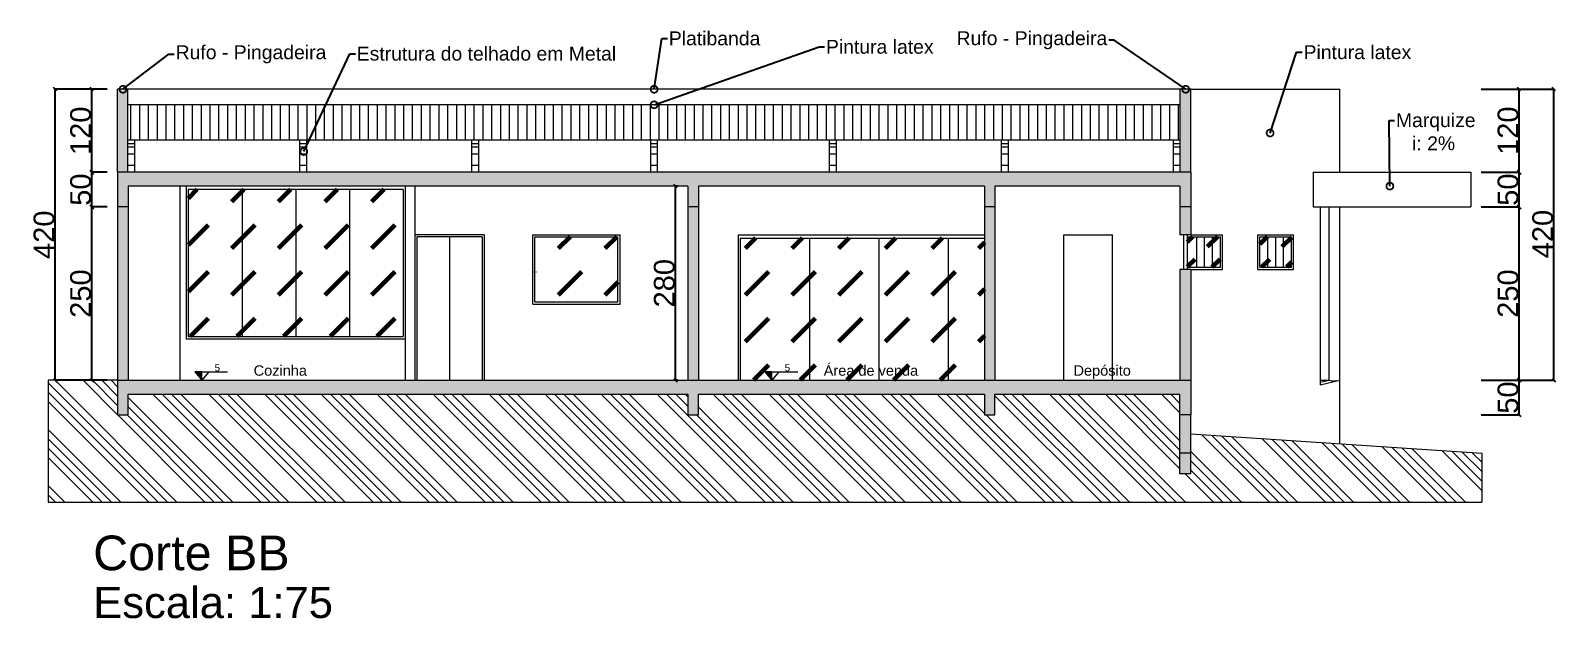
# Model space of a CAD drawing. Header units: millimetres. Extents: x -9997 to 44619, y -1295 to 91103.
# Drawn here: x -2853 to -651, y 54 to 902 of the extents above; entities that cross this region are included whole.
import ezdxf
from ezdxf import colors
from ezdxf.entities.mleader import LeaderData, LeaderLine
from ezdxf.math import Vec2, Vec3

# ---------------------------------------------------------------- set-up
doc = ezdxf.new("R2010")
doc.units = ezdxf.units.MM
doc.header["$LTSCALE"] = 0.1
doc.layers.get('0').update_dxf_attribs({"lineweight": 5})
for name, color, linetype, lineweight in [('aberturas', 6, 'Continuous', 0), ('alvenaria', 5, 'Continuous', 9), ('alvenaria longe', 253, 'Continuous', 0), ('Calha', 7, 'Continuous', 60), ('cota de nivel', 1, 'Continuous', 5), ('Cotas', 250, 'Continuous', 30), ('Hachuras', 250, 'Continuous', 0), ('Telha Fibrocimento', 252, 'Continuous', 0), ('telhado', 40, 'Continuous', 5)]:
    doc.layers.add(name, color=color, linetype=linetype, lineweight=lineweight)
doc.layers.add('ARQ-NOME-AMBIENTE', color=7, linetype='Continuous')
doc.layers.add('nome de ambiente', color=3, linetype='Continuous')
doc.layers.add('corte terreno', color=7, linetype='Continuous', lineweight=5, true_color=0x4f342a)
doc.styles.get("Standard").update_dxf_attribs({"font": 'arial.ttf'})
doc.styles.add('TITULO-NBC', font='arial.ttf')
doc.linetypes.add('ZIGZAG', pattern='A,0.00254,-5.08,[131,ltypeshp.shx,S=5.08,R=0,X=-5.08,Y=0],-10.16,[131,ltypeshp.shx,S=5.08,R=180,X=5.08,Y=0],-5.08', length=20.32254)
doc.dimstyles.new('ISO-25', dxfattribs={"dimtxt": 30, "dimasz": 5, "dimexe": 0, "dimexo": 15, "dimtad": 1, "dimtxsty": 'Standard', "dimblk": 'OBLIQUE', "dimcen": 0, "dimclrd": 7, "dimclre": 7, "dimclrt": 7, "dimadec": 8, "dimazin": 0, "dimtfac": 1, "dimtmove": 0, "dimatfit": 3, "dimldrblk": 'OBLIQUE', "dimfxl": 5, "dimtfillclr": 250, "dimarcsym": 0})

# ---------------------------------------------------------------- blocks, each defined once
blk = doc.blocks.new('_DotSmall')
at = {"color": 0, "linetype": 'ByBlock', "const_width": 0.5}
blk.add_lwpolyline([(-0.0625, 0, 1), (0.0625, 0, 1)], format="xyb", close=True, dxfattribs=at)
blk = doc.blocks.new('_Oblique')
at = {"color": 0, "linetype": 'ByBlock', "lineweight": -2}
blk.add_line((-0.5, -0.5), (0.5, 0.5), dxfattribs=at)
blk = doc.blocks.new('*D163')
at = {"layer": 'alvenaria', "color": 7, "linetype": 'ByBlock', "lineweight": -2, "transparency": 16777216}
for p, q in [((-2742.3, 647.2), (-2764.5, 647.2)), ((-2742.3, 397.2), (-2764.5, 397.2))]:
    blk.add_line(p, q, dxfattribs=at)
at = {"layer": 'alvenaria', "color": 7, "lineweight": -2, "transparency": 16777216}
blk.add_line((-2764.5, 397.2), (-2764.5, 647.2), dxfattribs=at)
at = {"layer": 'Defpoints', "color": 0, "linetype": 'ByBlock', "transparency": 16777216}
for p in [(-2764.5, 647.2), (-2727.3, 647.2), (-2727.3, 397.2)]:
    blk.add_point(p, dxfattribs=at)
at = {"layer": 'alvenaria', "color": 7, "linetype": 'ByBlock', "lineweight": -2, "transparency": 16777216, "xscale": 5, "yscale": 5, "zscale": 5}
for p, rotation in [((-2764.5, 647.2), 90), ((-2764.5, 397.2), 270)]:
    blk.add_blockref('_Oblique', p, dxfattribs=dict(at, rotation=rotation))
at = {"layer": 'alvenaria', "color": 7, "linetype": 'ByBlock', "transparency": 16777216, "insert": (-2780.4, 522.2), "char_height": 30, "attachment_point": 5, "rotation": 90}
blk.add_mtext('250', dxfattribs=at)
blk = doc.blocks.new('*D164')
at = {"layer": 'alvenaria', "color": 7, "linetype": 'ByBlock', "lineweight": -2, "transparency": 16777216}
for p, q in [((-2742.3, 697.2), (-2764.5, 697.2)), ((-2742.3, 647.2), (-2764.5, 647.2))]:
    blk.add_line(p, q, dxfattribs=at)
at = {"layer": 'alvenaria', "color": 7, "lineweight": -2, "transparency": 16777216}
blk.add_line((-2764.5, 647.2), (-2764.5, 697.2), dxfattribs=at)
at = {"layer": 'Defpoints', "color": 0, "linetype": 'ByBlock', "transparency": 16777216}
for p in [(-2764.5, 697.2), (-2727.3, 697.2), (-2727.3, 647.2)]:
    blk.add_point(p, dxfattribs=at)
at = {"layer": 'alvenaria', "color": 7, "linetype": 'ByBlock', "lineweight": -2, "transparency": 16777216, "xscale": 5, "yscale": 5, "zscale": 5}
for p, rotation in [((-2764.5, 697.2), 90), ((-2764.5, 647.2), 270)]:
    blk.add_blockref('_Oblique', p, dxfattribs=dict(at, rotation=rotation))
at = {"layer": 'alvenaria', "color": 7, "linetype": 'ByBlock', "transparency": 16777216, "insert": (-2780.4, 672.2), "char_height": 30, "attachment_point": 5, "rotation": 90}
blk.add_mtext('50', dxfattribs=at)
blk = doc.blocks.new('*D165')
at = {"layer": 'alvenaria', "color": 7, "linetype": 'ByBlock', "lineweight": -2, "transparency": 16777216}
for p, q in [((-2742.3, 817), (-2764.5, 817)), ((-2742.3, 697.2), (-2764.5, 697.2))]:
    blk.add_line(p, q, dxfattribs=at)
at = {"layer": 'alvenaria', "color": 7, "lineweight": -2, "transparency": 16777216}
blk.add_line((-2764.5, 697.2), (-2764.5, 817), dxfattribs=at)
at = {"layer": 'Defpoints', "color": 0, "linetype": 'ByBlock', "transparency": 16777216}
for p in [(-2764.5, 817), (-2727.3, 817), (-2727.3, 697.2)]:
    blk.add_point(p, dxfattribs=at)
at = {"layer": 'alvenaria', "color": 7, "linetype": 'ByBlock', "lineweight": -2, "transparency": 16777216, "xscale": 5, "yscale": 5, "zscale": 5}
for p, rotation in [((-2764.5, 817), 90), ((-2764.5, 697.2), 270)]:
    blk.add_blockref('_Oblique', p, dxfattribs=dict(at, rotation=rotation))
at = {"layer": 'alvenaria', "color": 7, "linetype": 'ByBlock', "transparency": 16777216, "insert": (-2780.4, 757.1), "char_height": 30, "attachment_point": 5, "rotation": 90}
blk.add_mtext('120', dxfattribs=at)
blk = doc.blocks.new('*D166')
at = {"layer": 'alvenaria', "color": 7, "linetype": 'ByBlock', "lineweight": -2, "transparency": 16777216}
for p, q in [((-2742.3, 817), (-2817.2, 817)), ((-2742.3, 397.2), (-2817.2, 397.2))]:
    blk.add_line(p, q, dxfattribs=at)
at = {"layer": 'alvenaria', "color": 7, "lineweight": -2, "transparency": 16777216}
blk.add_line((-2817.2, 397.2), (-2817.2, 817), dxfattribs=at)
at = {"layer": 'Defpoints', "color": 0, "linetype": 'ByBlock', "transparency": 16777216}
for p in [(-2817.2, 817), (-2727.3, 817), (-2727.3, 397.2)]:
    blk.add_point(p, dxfattribs=at)
at = {"layer": 'alvenaria', "color": 7, "linetype": 'ByBlock', "lineweight": -2, "transparency": 16777216, "xscale": 5, "yscale": 5, "zscale": 5}
for p, rotation in [((-2817.2, 817), 90), ((-2817.2, 397.2), 270)]:
    blk.add_blockref('_Oblique', p, dxfattribs=dict(at, rotation=rotation))
at = {"layer": 'alvenaria', "color": 7, "linetype": 'ByBlock', "transparency": 16777216, "insert": (-2833.2, 607.1), "char_height": 30, "attachment_point": 5, "rotation": 90}
blk.add_mtext('420', dxfattribs=at)
blk = doc.blocks.new('*D167')
at = {"layer": 'alvenaria', "color": 7, "linetype": 'ByBlock', "lineweight": -2, "transparency": 16777216}
for p, q in [((-1919.4, 677.2), (-1922.5, 677.2)), ((-1919.4, 397.2), (-1922.5, 397.2))]:
    blk.add_line(p, q, dxfattribs=at)
at = {"layer": 'alvenaria', "color": 7, "lineweight": -2, "transparency": 16777216}
blk.add_line((-1922.5, 397.2), (-1922.5, 677.2), dxfattribs=at)
at = {"layer": 'Defpoints', "color": 0, "linetype": 'ByBlock', "transparency": 16777216}
for p in [(-1922.5, 677.2), (-1904.4, 677.2), (-1904.4, 397.2)]:
    blk.add_point(p, dxfattribs=at)
at = {"layer": 'alvenaria', "color": 7, "linetype": 'ByBlock', "lineweight": -2, "transparency": 16777216, "xscale": 5, "yscale": 5, "zscale": 5}
for p, rotation in [((-1922.5, 677.2), 90), ((-1922.5, 397.2), 270)]:
    blk.add_blockref('_Oblique', p, dxfattribs=dict(at, rotation=rotation))
at = {"layer": 'alvenaria', "color": 7, "linetype": 'ByBlock', "transparency": 16777216, "insert": (-1938.4, 537.2), "char_height": 30, "attachment_point": 5, "rotation": 90}
blk.add_mtext('280', dxfattribs=at)
blk = doc.blocks.new('*D157')
at = {"layer": 'alvenaria', "color": 7, "linetype": 'ByBlock', "lineweight": -2, "transparency": 16777216}
for p, q in [((-760.1, 647.2), (-705.3, 647.2)), ((-760.1, 397.2), (-705.3, 397.2))]:
    blk.add_line(p, q, dxfattribs=at)
at = {"layer": 'alvenaria', "color": 7, "lineweight": -2, "transparency": 16777216}
blk.add_line((-705.3, 397.2), (-705.3, 647.2), dxfattribs=at)
at = {"layer": 'Defpoints', "color": 0, "linetype": 'ByBlock', "transparency": 16777216}
for p in [(-775.1, 647.2), (-705.3, 647.2), (-775.1, 397.2)]:
    blk.add_point(p, dxfattribs=at)
at = {"layer": 'alvenaria', "color": 7, "linetype": 'ByBlock', "lineweight": -2, "transparency": 16777216, "xscale": 5, "yscale": 5, "zscale": 5}
for p, rotation in [((-705.3, 647.2), 90), ((-705.3, 397.2), 270)]:
    blk.add_blockref('_Oblique', p, dxfattribs=dict(at, rotation=rotation))
at = {"layer": 'alvenaria', "color": 7, "linetype": 'ByBlock', "transparency": 16777216, "insert": (-721.2, 522.2), "char_height": 30, "attachment_point": 5, "rotation": 90}
blk.add_mtext('250', dxfattribs=at)
blk = doc.blocks.new('*D168')
at = {"layer": 'alvenaria', "color": 7, "linetype": 'ByBlock', "lineweight": -2, "transparency": 16777216}
for p, q in [((-760.1, 697.2), (-705.3, 697.2)), ((-760.1, 647.2), (-705.3, 647.2))]:
    blk.add_line(p, q, dxfattribs=at)
at = {"layer": 'alvenaria', "color": 7, "lineweight": -2, "transparency": 16777216}
blk.add_line((-705.3, 647.2), (-705.3, 697.2), dxfattribs=at)
at = {"layer": 'Defpoints', "color": 0, "linetype": 'ByBlock', "transparency": 16777216}
for p in [(-775.1, 697.2), (-705.3, 697.2), (-775.1, 647.2)]:
    blk.add_point(p, dxfattribs=at)
at = {"layer": 'alvenaria', "color": 7, "linetype": 'ByBlock', "lineweight": -2, "transparency": 16777216, "xscale": 5, "yscale": 5, "zscale": 5}
for p, rotation in [((-705.3, 697.2), 90), ((-705.3, 647.2), 270)]:
    blk.add_blockref('_Oblique', p, dxfattribs=dict(at, rotation=rotation))
at = {"layer": 'alvenaria', "color": 7, "linetype": 'ByBlock', "transparency": 16777216, "insert": (-721.2, 672.2), "char_height": 30, "attachment_point": 5, "rotation": 90}
blk.add_mtext('50', dxfattribs=at)
blk = doc.blocks.new('*D169')
at = {"layer": 'alvenaria', "color": 7, "linetype": 'ByBlock', "lineweight": -2, "transparency": 16777216}
for p, q in [((-760.1, 817.2), (-705.3, 817.2)), ((-760.1, 697.2), (-705.3, 697.2))]:
    blk.add_line(p, q, dxfattribs=at)
at = {"layer": 'alvenaria', "color": 7, "lineweight": -2, "transparency": 16777216}
blk.add_line((-705.3, 697.2), (-705.3, 817.2), dxfattribs=at)
at = {"layer": 'Defpoints', "color": 0, "linetype": 'ByBlock', "transparency": 16777216}
for p in [(-775.1, 817.2), (-705.3, 817.2), (-775.1, 697.2)]:
    blk.add_point(p, dxfattribs=at)
at = {"layer": 'alvenaria', "color": 7, "linetype": 'ByBlock', "lineweight": -2, "transparency": 16777216, "xscale": 5, "yscale": 5, "zscale": 5}
for p, rotation in [((-705.3, 817.2), 90), ((-705.3, 697.2), 270)]:
    blk.add_blockref('_Oblique', p, dxfattribs=dict(at, rotation=rotation))
at = {"layer": 'alvenaria', "color": 7, "linetype": 'ByBlock', "transparency": 16777216, "insert": (-721.2, 757.2), "char_height": 30, "attachment_point": 5, "rotation": 90}
blk.add_mtext('120', dxfattribs=at)
blk = doc.blocks.new('*D158')
at = {"layer": 'alvenaria', "color": 7, "linetype": 'ByBlock', "lineweight": -2, "transparency": 16777216}
for p, q in [((-760.1, 817.2), (-655.2, 817.2)), ((-760.1, 397.2), (-655.2, 397.2))]:
    blk.add_line(p, q, dxfattribs=at)
at = {"layer": 'alvenaria', "color": 7, "lineweight": -2, "transparency": 16777216}
blk.add_line((-655.2, 397.2), (-655.2, 817.2), dxfattribs=at)
at = {"layer": 'Defpoints', "color": 0, "linetype": 'ByBlock', "transparency": 16777216}
for p in [(-775.1, 817.2), (-655.2, 817.2), (-775.1, 397.2)]:
    blk.add_point(p, dxfattribs=at)
at = {"layer": 'alvenaria', "color": 7, "linetype": 'ByBlock', "lineweight": -2, "transparency": 16777216, "xscale": 5, "yscale": 5, "zscale": 5}
for p, rotation in [((-655.2, 817.2), 90), ((-655.2, 397.2), 270)]:
    blk.add_blockref('_Oblique', p, dxfattribs=dict(at, rotation=rotation))
at = {"layer": 'alvenaria', "color": 7, "linetype": 'ByBlock', "transparency": 16777216, "insert": (-671.2, 608.1), "char_height": 30, "attachment_point": 5, "rotation": 90}
blk.add_mtext('420', dxfattribs=at)
blk = doc.blocks.new('*D159')
at = {"layer": 'alvenaria', "color": 7, "linetype": 'ByBlock', "lineweight": -2, "transparency": 16777216}
for p, q in [((-760.1, 397.2), (-705.3, 397.2)), ((-760.1, 347.2), (-705.3, 347.2))]:
    blk.add_line(p, q, dxfattribs=at)
at = {"layer": 'alvenaria', "color": 7, "lineweight": -2, "transparency": 16777216}
blk.add_line((-705.3, 347.2), (-705.3, 397.2), dxfattribs=at)
at = {"layer": 'Defpoints', "color": 0, "linetype": 'ByBlock', "transparency": 16777216}
for p in [(-775.1, 397.2), (-705.3, 397.2), (-775.1, 347.2)]:
    blk.add_point(p, dxfattribs=at)
at = {"layer": 'alvenaria', "color": 7, "linetype": 'ByBlock', "lineweight": -2, "transparency": 16777216, "xscale": 5, "yscale": 5, "zscale": 5}
for p, rotation in [((-705.3, 397.2), 90), ((-705.3, 347.2), 270)]:
    blk.add_blockref('_Oblique', p, dxfattribs=dict(at, rotation=rotation))
at = {"layer": 'alvenaria', "color": 7, "linetype": 'ByBlock', "transparency": 16777216, "insert": (-721.2, 372.2), "char_height": 30, "attachment_point": 5, "rotation": 90}
blk.add_mtext('50', dxfattribs=at)

msp = doc.modelspace()

# ---------------------------------------------------------------- hatches: boundary and pattern name
at = {"layer": 'aberturas', "linetype": 'ByBlock', "true_color": 0x939598}
h = msp.add_hatch(color=252, dxfattribs=at)
h.dxf.hatch_style = 1
h.paths.add_polyline_path([(-2711.758, 647.196), (-2727.282, 647.196), (-2727.282, 397.196), (-2711.758, 397.196)])
h.paths.add_polyline_path([(-2712.282, 816.972), (-2727.282, 816.972), (-2727.282, 697.196), (-2712.282, 697.196)])
h.paths.add_polyline_path([(-1904.417, 397.196), (-1889.417, 397.196), (-1889.417, 647.196), (-1904.417, 647.196)])
h.paths.add_polyline_path([(-1476.617, 397.196), (-1461.617, 397.196), (-1461.617, 647.196), (-1476.617, 647.196)])
h.paths.add_polyline_path([(-1194.695, 292.196), (-1179.172, 292.196), (-1179.172, 347.196), (-1194.695, 347.196)])
h.paths.add_polyline_path([(-1194.695, 397.196), (-1179.172, 397.196), (-1179.172, 557.196), (-1194.695, 557.196)])
h.paths.add_polyline_path([(-1179.172, 647.196), (-1194.695, 647.196), (-1194.695, 607.196), (-1179.172, 607.196)])
h.paths.add_polyline_path([(-1194.172, 697.196), (-1179.172, 697.196), (-1179.172, 816.972), (-1194.172, 816.972)])
at = {"layer": 'Calha', "linetype": 'ByBlock'}
h = msp.add_hatch(dxfattribs=at)
h.set_pattern_fill('DASH', color=4, scale=15, angle=225)
h.set_pattern_definition([(225, (-12093.31, 822.91), (-2e-14, -67.35192), [47.625, -47.625])])
h.paths.add_polyline_path([(-2625.254, 460.196), (-2547.754, 460.196), (-2547.754, 672.196), (-2625.254, 672.196)])
h.paths.add_polyline_path([(-2547.754, 460.196), (-2470.254, 460.196), (-2470.254, 672.196), (-2547.754, 672.196)])
h.paths.add_polyline_path([(-2470.254, 460.196), (-2392.754, 460.196), (-2392.754, 672.196), (-2470.254, 672.196)])
h.paths.add_polyline_path([(-2392.754, 460.196), (-2315.254, 460.196), (-2315.254, 672.196), (-2392.754, 672.196)])
h.paths.add_polyline_path([(-2125.454, 510.196), (-2005.454, 510.196), (-2005.454, 604.196), (-2125.454, 604.196)])
h.paths.add_polyline_path([(-1829.017, 397.196), (-1476.617, 397.196), (-1476.617, 602.196), (-1829.017, 602.196)])
h = msp.add_hatch(dxfattribs=at)
h.set_pattern_fill('DASH', color=4, scale=8, angle=225)
h.set_pattern_definition([(225, (-12093.31, 822.912), (-8e-15, -35.921024), [25.4, -25.4])])
h.paths.add_polyline_path([(-1184.172, 560.196), (-1170.496, 560.196), (-1170.496, 604.196), (-1184.172, 604.196)])
h.paths.add_polyline_path([(-1170.496, 560.196), (-1159.123, 560.196), (-1159.123, 604.196), (-1170.496, 604.196)])
h.paths.add_polyline_path([(-1159.123, 560.196), (-1147.75, 560.196), (-1147.75, 604.196), (-1159.123, 604.196)])
h.paths.add_polyline_path([(-1147.75, 560.196), (-1136.377, 560.196), (-1136.377, 604.196), (-1147.75, 604.196)])
h.paths.add_polyline_path([(-1079.198, 560.196), (-1067.825, 560.196), (-1067.825, 604.196), (-1079.198, 604.196)])
h.paths.add_polyline_path([(-1067.825, 560.196), (-1056.451, 560.196), (-1056.451, 604.196), (-1067.825, 604.196)])
h.paths.add_polyline_path([(-1056.451, 560.196), (-1045.078, 560.196), (-1045.078, 604.196), (-1056.451, 604.196)])
h.paths.add_polyline_path([(-1045.078, 560.196), (-1033.705, 560.196), (-1033.705, 604.196), (-1045.078, 604.196)])
at = {"layer": 'corte terreno', "linetype": 'ByBlock', "lineweight": 0}
h = msp.add_hatch(dxfattribs=at)
h.set_pattern_fill('ANSI34', color=256, scale=3, angle=450)
h.set_pattern_definition([(135, (-12093.31, 822.91), (-40.41115, -40.41115), []), (135, (-12093.31, 836.38), (-40.41115, -40.41115), []), (135, (-12093.31, 849.853), (-40.41115, -40.41115), []), (135, (-12093.31, 863.323), (-40.41115, -40.41115), [])])
h.paths.add_polyline_path([(-759.364, 221.358), (-759.364, 292.196), (-1179.172, 319.696), (-1179.172, 262.196), (-1194.695, 262.196), (-1194.695, 292.196), (-1194.695, 347.196), (-1194.695, 377.196), (-1461.617, 377.196), (-1461.617, 347.196), (-1476.617, 347.196), (-1476.617, 377.196), (-1889.417, 377.196), (-1889.417, 347.196), (-1904.417, 347.196), (-1904.417, 377.196), (-2711.758, 377.196), (-2711.758, 347.196), (-2727.282, 347.196), (-2727.282, 377.196), (-2727.282, 397.196), (-2827.282, 397.196), (-2827.282, 221.358)])
at = {"layer": 'cota de nivel', "linetype": 'ByBlock'}
h = msp.add_hatch(color=256, dxfattribs=at)
h.dxf.hatch_style = 1
h.paths.add_polyline_path([(-2605.738, 409.22), (-2615.738, 409.22), (-2605.738, 397.196)])
h = msp.add_hatch(color=256, dxfattribs=at)
h.dxf.hatch_style = 1
h.paths.add_polyline_path([(-1783.397, 409.22), (-1793.397, 409.22), (-1783.397, 397.196)])
at = {"layer": 'Hachuras', "linetype": 'ByBlock', "lineweight": 0, "true_color": 0x000000}
h = msp.add_hatch(dxfattribs=at)
h.set_pattern_fill('AR-CONC', color=18, scale=0.1)
h.set_pattern_definition([(50, (741.687, 417.272), (18.21847, -1.59391), [1.905, -20.955]), (355, (741.687, 417.272), (-3.52434, 19.10568), [1.524, -16.76406]), (100.45144, (743.205, 417.14), (14.694125, 17.511775), [1.619, -17.80902]), (46.1842, (741.687, 422.352), (27.1079, -4.20423), [2.8575, -31.4325]), (96.6356, (743.946, 422.002), (23.74041, 24.74261), [2.4285, -26.71356]), (351.18415, (741.687, 422.352), (23.74041, 24.74261), [2.286, -25.14597]), (21, (744.227, 421.082), (15.16144, -10.22652), [1.905, -20.955]), (326, (744.227, 421.082), (6.1802, 18.4188), [1.524, -16.764]), (71.45144, (745.49, 420.23), (21.34164, 8.19228), [1.619, -17.80899]), (37.5, (741.687, 417.272), (0.30886, 8.455504), [0, -16.5608, 0, -17.018, 0, -16.8275]), (7.5, (741.687, 417.272), (6.681966, 10.018057), [0, -9.7028, 0, -16.1798, 0, -6.4135]), (327.5, (736.023, 417.272), (13.55906, -0.572874), [0, -6.35, 0, -19.812, 0, -26.289]), (317.5, (733.483, 417.272), (14.81292, 2.54265), [0, -8.255, 0, -13.1572, 0, -18.669])])
h.paths.add_polyline_path([(-2711.758, 377.196), (-1904.417, 377.196), (-1904.417, 347.196), (-1889.417, 347.196), (-1889.417, 377.196), (-1476.617, 377.196), (-1476.617, 347.196), (-1461.617, 347.196), (-1461.617, 377.196), (-1194.695, 377.196), (-1194.695, 347.196), (-1179.172, 347.196), (-1179.172, 397.196), (-2727.282, 397.196), (-2727.282, 377.196), (-2727.282, 347.196), (-2711.758, 347.196)])
h.paths.add_polyline_path([(-2727.282, 697.196), (-2727.282, 647.196), (-2711.758, 647.196), (-2711.758, 677.196), (-1904.417, 677.196), (-1904.417, 647.196), (-1889.417, 647.196), (-1889.417, 677.196), (-1476.617, 677.196), (-1476.617, 647.196), (-1461.617, 647.196), (-1461.617, 677.196), (-1194.695, 677.196), (-1194.695, 647.196), (-1179.172, 647.196), (-1179.172, 697.196)])
h.paths.add_polyline_path([(-1179.172, 292.196), (-1194.695, 292.196), (-1194.695, 262.196), (-1179.172, 262.196)])
at = {"layer": 'Telha Fibrocimento', "linetype": 'ByBlock', "lineweight": 0, "true_color": 0xc7c8ca}
h = msp.add_hatch(dxfattribs=at)
h.set_pattern_fill('ANSI31', color=9, scale=4, angle=225)
h.set_pattern_definition([(270, (-12093.287, 822.51), (12.7, -4e-15), [])])
h.paths.add_polyline_path([(-2712.282, 794.573), (-2712.282, 743.516), (-1194.172, 743.516), (-1194.172, 794.573)])

# ---------------------------------------------------------------- linework, layer by layer
at = {"layer": 'aberturas'}
for p, q in [((-2628.254, 677.196), (-2628.254, 457.196)), ((-2315.254, 672.196), (-2625.254, 672.196)), ((-2625.254, 672.196), (-2625.254, 460.196)), ((-2547.754, 672.196), (-2547.754, 460.196)), ((-2470.254, 672.196), (-2470.254, 460.196)), ((-2392.754, 672.196), (-2392.754, 460.196)), ((-2315.254, 672.196), (-2315.254, 460.196)), ((-2198.454, 607.196), (-2298.454, 607.196)), ((-2295.454, 604.196), (-2295.454, 397.196)), ((-2201.454, 604.196), (-2295.454, 604.196)), ((-2248.454, 604.196), (-2248.454, 397.196)), ((-2201.454, 604.196), (-2201.454, 397.196)), ((-2198.454, 607.196), (-2198.454, 397.196)), ((-1832.017, 607.196), (-1476.617, 607.196)), ((-1832.017, 607.196), (-1832.017, 397.196)), ((-1829.017, 602.196), (-1476.617, 602.196)), ((-1829.017, 602.196), (-1829.017, 397.196)), ((-1729.017, 602.196), (-1729.017, 397.196)), ((-1629.017, 602.196), (-1629.017, 397.196)), ((-1529.017, 602.196), (-1529.017, 397.196)), ((-1362.017, 607.196), (-1292.017, 607.196)), ((-1189.695, 607.196), (-1189.695, 557.196)), ((-1184.172, 607.196), (-1184.172, 557.196)), ((-1184.172, 604.196), (-1136.377, 604.196)), ((-1179.172, 607.196), (-1133.377, 607.196)), ((-1170.496, 560.196), (-1170.496, 604.196)), ((-1159.123, 560.196), (-1159.123, 604.196)), ((-1147.75, 560.196), (-1147.75, 604.196)), ((-1136.377, 560.196), (-1136.377, 604.196)), ((-1133.377, 557.196), (-1133.377, 607.196)), ((-1082.198, 607.196), (-1030.705, 607.196)), ((-1082.198, 557.196), (-1082.198, 607.196)), ((-1079.198, 604.196), (-1033.705, 604.196)), ((-1079.198, 560.196), (-1079.198, 604.196)), ((-1067.825, 560.196), (-1067.825, 604.196)), ((-1056.451, 560.196), (-1056.451, 604.196)), ((-1045.078, 560.196), (-1045.078, 604.196)), ((-1033.705, 560.196), (-1033.705, 604.196)), ((-1030.705, 557.196), (-1030.705, 607.196)), ((-1184.172, 560.196), (-1136.377, 560.196)), ((-1179.172, 557.196), (-1133.377, 557.196)), ((-1082.198, 557.196), (-1030.705, 557.196)), ((-1079.198, 560.196), (-1033.705, 560.196)), ((-2628.254, 457.196), (-2312.254, 457.196)), ((-2625.254, 460.196), (-2315.254, 460.196))]:
    msp.add_line(p, q, dxfattribs=at)
at = {"layer": 'aberturas', "linetype": 'ByBlock'}
for p, q in [((-2128.454, 507.196), (-2128.454, 607.196)), ((-2128.454, 607.196), (-2002.454, 607.196)), ((-2125.454, 510.196), (-2125.454, 604.196)), ((-2125.454, 604.196), (-2005.454, 604.196)), ((-2005.454, 510.196), (-2005.454, 604.196)), ((-2002.454, 507.196), (-2002.454, 607.196)), ((-1362.017, 397.196), (-1362.017, 607.196)), ((-1292.017, 397.196), (-1292.017, 607.196)), ((-2128.454, 507.196), (-2002.454, 507.196)), ((-2125.454, 510.196), (-2005.454, 510.196))]:
    msp.add_line(p, q, dxfattribs=at)
at = {"layer": 'alvenaria'}
for p, q in [((-2727.282, 697.196), (-2727.282, 816.972)), ((-2711.758, 816.972), (-2727.282, 816.972)), ((-2712.282, 697.196), (-2712.282, 816.972)), ((-1194.172, 697.196), (-1194.172, 817.196)), ((-1178.648, 816.972), (-1194.172, 816.972)), ((-1179.172, 697.196), (-1179.172, 817.196)), ((-2727.282, 697.196), (-2727.282, 397.196)), ((-1179.172, 697.196), (-2727.282, 697.196)), ((-1179.172, 697.196), (-1179.172, 607.196)), ((-2711.758, 677.196), (-2711.758, 397.196)), ((-1904.417, 677.196), (-2711.758, 677.196)), ((-1904.417, 677.196), (-1904.417, 397.196)), ((-1889.417, 677.196), (-1889.417, 397.196)), ((-1476.617, 677.196), (-1889.417, 677.196)), ((-1476.617, 677.196), (-1476.617, 397.196)), ((-1461.617, 677.196), (-1461.617, 397.196)), ((-1194.695, 677.196), (-1461.617, 677.196)), ((-1194.695, 677.196), (-1194.695, 607.196)), ((-2711.758, 647.196), (-2727.282, 647.196)), ((-1889.417, 647.196), (-1904.417, 647.196)), ((-1461.617, 647.196), (-1476.617, 647.196)), ((-1179.172, 647.196), (-1194.695, 647.196)), ((-1194.695, 557.196), (-1194.695, 397.196)), ((-1179.172, 557.196), (-1179.172, 397.196)), ((-2727.282, 397.196), (-1179.172, 397.196)), ((-2727.282, 397.196), (-2727.282, 377.196)), ((-1179.172, 397.196), (-1179.172, 347.196)), ((-2727.282, 377.196), (-2727.282, 347.196)), ((-2711.758, 377.196), (-1904.417, 377.196)), ((-2711.758, 347.196), (-2711.758, 377.196)), ((-1904.417, 377.196), (-1904.417, 347.196)), ((-1889.417, 377.196), (-1476.617, 377.196)), ((-1889.417, 347.196), (-1889.417, 377.196)), ((-1476.617, 377.196), (-1476.617, 347.196)), ((-1461.617, 377.196), (-1194.695, 377.196)), ((-1461.617, 347.196), (-1461.617, 377.196)), ((-1194.695, 347.196), (-1194.695, 377.196)), ((-2727.282, 347.196), (-2711.758, 347.196)), ((-1904.417, 347.196), (-1889.417, 347.196)), ((-1476.617, 347.196), (-1461.617, 347.196)), ((-1179.172, 347.196), (-1194.695, 347.196)), ((-1194.695, 262.196), (-1194.695, 292.196)), ((-1179.172, 262.196), (-1194.695, 262.196))]:
    msp.add_line(p, q, dxfattribs=at)
at = {"layer": 'alvenaria', "linetype": 'ByBlock'}
for p, q in [((-1179.172, 607.196), (-1194.695, 607.196)), ((-1179.172, 557.196), (-1194.695, 557.196)), ((-1194.695, 292.196), (-1194.695, 347.196)), ((-1179.172, 292.196), (-1179.172, 347.196)), ((-1179.172, 292.196), (-1194.695, 292.196)), ((-1179.172, 262.196), (-1179.172, 292.196))]:
    msp.add_line(p, q, dxfattribs=at)
at = {"layer": 'alvenaria longe', "lineweight": 0}
msp.add_line((-1194.172, 816.972), (-2712.282, 816.972), dxfattribs=at)
at = {"layer": 'alvenaria longe', "linetype": 'ByBlock'}
for p, q in [((-1179.172, 817.196), (-963.92, 817.196)), ((-963.92, 697.196), (-963.92, 817.196)), ((-1002.399, 697.196), (-775.057, 697.196)), ((-1002.399, 697.196), (-1002.399, 647.196)), ((-775.057, 697.196), (-775.057, 647.196)), ((-1002.399, 647.196), (-775.057, 647.196)), ((-992.399, 647.196), (-992.399, 390.7)), ((-963.92, 305.596), (-963.92, 647.196))]:
    msp.add_line(p, q, dxfattribs=at)
at = {"layer": 'alvenaria longe'}
for p, q in [((-963.92, 697.196), (-963.92, 817.196)), ((-2637.251, 677.196), (-2637.251, 397.196)), ((-2312.254, 677.196), (-2312.254, 397.196)), ((-2298.454, 677.196), (-2298.454, 397.196)), ((-979.526, 397.196), (-979.526, 647.196)), ((-992.399, 397.196), (-979.526, 397.196)), ((-992.399, 394.26), (-979.526, 397.196)), ((-992.399, 390.7), (-963.92, 397.196))]:
    msp.add_line(p, q, dxfattribs=at)
at = {"layer": 'alvenaria longe', "linetype": 'ByBlock'}
msp.add_arc((-971.723, 433.134), 36.775, 257.74929, 282.25071, dxfattribs=at)
at = {"layer": 'corte terreno'}
for p, q in [((-2727.282, 397.196), (-2827.282, 397.196)), ((-2827.282, 397.196), (-2827.282, 221.358)), ((-759.364, 292.196), (-759.364, 221.358)), ((-2827.282, 221.358), (-759.364, 221.358))]:
    msp.add_line(p, q, dxfattribs=at)
at = {"layer": 'corte terreno', "linetype": 'ByBlock'}
msp.add_line((-1179.172, 319.696), (-759.364, 292.196), dxfattribs=at)
at = {"layer": 'cota de nivel', "linetype": 'ByBlock'}
for p, q in [((-2605.738, 409.22), (-2615.738, 409.22)), ((-2615.738, 409.22), (-2605.738, 397.196)), ((-2605.738, 397.196), (-2605.738, 409.22)), ((-2605.738, 409.22), (-2595.738, 409.22)), ((-2595.738, 409.22), (-2605.738, 397.196)), ((-2595.738, 409.22), (-2568.467, 409.22)), ((-1783.397, 409.22), (-1793.397, 409.22)), ((-1793.397, 409.22), (-1783.397, 397.196)), ((-1783.397, 397.196), (-1783.397, 409.22)), ((-1783.397, 409.22), (-1773.397, 409.22)), ((-1773.397, 409.22), (-1783.397, 397.196)), ((-1773.397, 409.22), (-1746.125, 409.22))]:
    msp.add_line(p, q, dxfattribs=at)
at = {"layer": 'Telha Fibrocimento', "lineweight": 0}
msp.add_line((-1194.172, 794.573), (-2712.282, 794.573), dxfattribs=at)
at = {"layer": 'Telha Fibrocimento', "linetype": 'ZIGZAG', "lineweight": 9}
msp.add_line((-1194.172, 743.516), (-2712.282, 743.516), dxfattribs=at)
at = {"layer": 'telhado', "lineweight": 9}
for p, q in [((-2702.282, 738.516), (-2712.282, 738.516)), ((-2702.282, 733.516), (-2712.282, 733.516)), ((-2702.282, 738.516), (-2702.282, 743.516)), ((-2702.282, 723.516), (-2702.282, 733.516)), ((-2464.282, 738.516), (-2464.282, 743.516)), ((-2454.282, 738.516), (-2464.282, 738.516)), ((-2454.282, 733.516), (-2464.282, 733.516)), ((-2464.282, 723.516), (-2464.282, 733.516)), ((-2454.282, 738.516), (-2454.282, 743.516)), ((-2454.282, 723.516), (-2454.282, 733.516)), ((-2216.282, 738.516), (-2216.282, 743.516)), ((-2206.282, 738.516), (-2216.282, 738.516)), ((-2206.282, 733.516), (-2216.282, 733.516)), ((-2216.282, 723.516), (-2216.282, 733.516)), ((-2206.282, 738.516), (-2206.282, 743.516)), ((-2206.282, 723.516), (-2206.282, 733.516)), ((-1948.227, 738.516), (-1958.227, 738.516)), ((-1948.227, 733.516), (-1958.227, 733.516)), ((-1700.172, 738.516), (-1700.172, 743.516)), ((-1690.172, 738.516), (-1700.172, 738.516)), ((-1690.172, 733.516), (-1700.172, 733.516)), ((-1700.172, 723.516), (-1700.172, 733.516)), ((-1690.172, 738.516), (-1690.172, 743.516)), ((-1690.172, 723.516), (-1690.172, 733.516)), ((-1452.172, 738.516), (-1452.172, 743.516)), ((-1442.172, 738.516), (-1452.172, 738.516)), ((-1442.172, 733.516), (-1452.172, 733.516)), ((-1452.172, 723.516), (-1452.172, 733.516)), ((-1442.172, 738.516), (-1442.172, 743.516)), ((-1442.172, 723.516), (-1442.172, 733.516)), ((-1204.172, 738.516), (-1204.172, 743.516)), ((-1194.172, 738.516), (-1204.172, 738.516)), ((-1194.172, 733.516), (-1204.172, 733.516)), ((-1204.172, 723.516), (-1204.172, 733.516)), ((-2702.282, 723.516), (-2712.282, 723.516)), ((-2702.282, 707.196), (-2712.282, 707.196)), ((-2702.282, 697.196), (-2702.282, 707.196)), ((-2454.282, 723.516), (-2464.282, 723.516)), ((-2454.282, 707.196), (-2464.282, 707.196)), ((-2464.282, 697.196), (-2464.282, 707.196)), ((-2454.282, 697.196), (-2454.282, 707.196)), ((-2206.282, 723.516), (-2216.282, 723.516)), ((-2206.282, 707.196), (-2216.282, 707.196)), ((-2216.282, 697.196), (-2216.282, 707.196)), ((-2206.282, 697.196), (-2206.282, 707.196)), ((-1948.227, 723.516), (-1958.227, 723.516)), ((-1948.227, 707.196), (-1958.227, 707.196)), ((-1690.172, 723.516), (-1700.172, 723.516)), ((-1690.172, 707.196), (-1700.172, 707.196)), ((-1700.172, 697.196), (-1700.172, 707.196)), ((-1690.172, 697.196), (-1690.172, 707.196)), ((-1442.172, 723.516), (-1452.172, 723.516)), ((-1442.172, 707.196), (-1452.172, 707.196)), ((-1452.172, 697.196), (-1452.172, 707.196)), ((-1442.172, 697.196), (-1442.172, 707.196)), ((-1194.172, 723.516), (-1204.172, 723.516)), ((-1194.172, 707.196), (-1204.172, 707.196)), ((-1204.172, 697.196), (-1204.172, 707.196))]:
    msp.add_line(p, q, dxfattribs=at)
at = {"layer": 'telhado', "linetype": 'ByBlock', "lineweight": 0}
for p, q in [((-2702.282, 733.516), (-2702.282, 738.516)), ((-2464.282, 733.516), (-2464.282, 738.516)), ((-2454.282, 733.516), (-2454.282, 738.516)), ((-2216.282, 733.516), (-2216.282, 738.516)), ((-2206.282, 733.516), (-2206.282, 738.516)), ((-1958.227, 733.516), (-1958.227, 738.516)), ((-1948.227, 733.516), (-1948.227, 738.516)), ((-1700.172, 733.516), (-1700.172, 738.516)), ((-1690.172, 733.516), (-1690.172, 738.516)), ((-1452.172, 733.516), (-1452.172, 738.516)), ((-1442.172, 733.516), (-1442.172, 738.516)), ((-1204.172, 733.516), (-1204.172, 738.516)), ((-2702.282, 707.196), (-2702.282, 723.516)), ((-2464.282, 707.196), (-2464.282, 723.516)), ((-2454.282, 707.196), (-2454.282, 723.516)), ((-2216.282, 707.196), (-2216.282, 723.516)), ((-2206.282, 707.196), (-2206.282, 723.516)), ((-1958.227, 707.196), (-1958.227, 723.516)), ((-1948.227, 707.196), (-1948.227, 723.516)), ((-1700.172, 707.196), (-1700.172, 723.516)), ((-1690.172, 707.196), (-1690.172, 723.516)), ((-1452.172, 707.196), (-1452.172, 723.516)), ((-1442.172, 707.196), (-1442.172, 723.516)), ((-1204.172, 707.196), (-1204.172, 723.516))]:
    msp.add_line(p, q, dxfattribs=at)
at = {"layer": 'telhado', "linetype": 'ByBlock', "lineweight": 9}
for p, q in [((-1958.227, 738.516), (-1958.227, 743.516)), ((-1958.227, 723.516), (-1958.227, 733.516)), ((-1948.227, 738.516), (-1948.227, 743.516)), ((-1948.227, 723.516), (-1948.227, 733.516)), ((-1958.227, 697.196), (-1958.227, 707.196)), ((-1948.227, 697.196), (-1948.227, 707.196))]:
    msp.add_line(p, q, dxfattribs=at)

# ---------------------------------------------------------------- texts
at = {"layer": 'ARQ-NOME-AMBIENTE', "color": 5, "transparency": 33554687, "style": 'TITULO-NBC'}
for s, p in [('Cozinha', (-2530.951, 403.755)), ('Área de venda', (-1708.609, 403.755)), ('Depósito', (-1348.209, 403.755))]:
    msp.add_text(s, height=15, dxfattribs=at).set_placement(p)
at = {"layer": 'cota de nivel', "lineweight": 5, "transparency": 33554687, "char_height": 10, "attachment_point": 1}
for insert in [(-2587.207, 420.169), (-1764.865, 420.169)]:
    msp.add_mtext_dynamic_manual_height_columns('5', width=13.84742, gutter_width=50, heights=[0], dxfattribs=dict(at, insert=insert))
at = {"layer": 'nome de ambiente', "color": 18, "lineweight": 0, "true_color": 0x000000}
for s, height, p in [('Corte BB', 50, (-2762.427, 123.144)), ('Escala: 1:75', 45, (-2762.427, 54.191))]:
    msp.add_text(s, height=height, dxfattribs=at).set_placement(p)

# ---------------------------------------------------------------- dimensions: what is measured, and where the dimension line sits
at = {"layer": 'alvenaria', "color": 30, "linetype": 'ByBlock', "true_color": 0xf26722}
dim = msp.add_linear_dim(base=(-2817.233, 816.972), p1=(-2727.282, 397.196), p2=(-2727.282, 816.972), angle=90, text='420', dimstyle='ISO-25', dxfattribs=at)
dim.commit()
dim.dimension.update_dxf_attribs({"geometry": '*D166', "text_midpoint": (-2833.175, 607.084)})
dim = msp.add_linear_dim(base=(-2764.463, 816.972), p1=(-2727.282, 697.196), p2=(-2727.282, 816.972), angle=90, text='120', dimstyle='ISO-25', override={"dimtmove": 1}, dxfattribs=at)
dim.commit()
dim.dimension.update_dxf_attribs({"geometry": '*D165', "text_midpoint": (-2780.405, 757.084)})
for base, p1, p2, picture, middle in [((-705.298, 817.196), (-775.057, 697.196), (-775.057, 817.196), '*D169', (-721.241, 757.196)), ((-2764.463, 697.196), (-2727.282, 647.196), (-2727.282, 697.196), '*D164', (-2780.405, 672.196)), ((-705.298, 697.196), (-775.057, 647.196), (-775.057, 697.196), '*D168', (-721.241, 672.196))]:
    dim = msp.add_linear_dim(base=base, p1=p1, p2=p2, angle=90, dimstyle='ISO-25', override={"dimtmove": 1}, dxfattribs=at)
    dim.commit()
    dim.dimension.update_dxf_attribs({"geometry": picture, "text_midpoint": middle})
dim = msp.add_linear_dim(base=(-655.232, 817.196), p1=(-775.057, 397.196), p2=(-775.057, 817.196), angle=90, dimstyle='ISO-25', dxfattribs=at)
dim.commit()
dim.dimension.update_dxf_attribs({"geometry": '*D158', "text_midpoint": (-655.232, 608.129), "dimtype": 161})
for base, p1, p2, picture, middle in [((-1922.492, 677.196), (-1904.417, 397.196), (-1904.417, 677.196), '*D167', (-1938.435, 537.196)), ((-2764.463, 647.196), (-2727.282, 397.196), (-2727.282, 647.196), '*D163', (-2780.405, 522.196)), ((-705.298, 647.196), (-775.057, 397.196), (-775.057, 647.196), '*D157', (-721.241, 522.196)), ((-705.298, 397.196), (-775.057, 347.196), (-775.057, 397.196), '*D159', (-721.241, 372.196))]:
    dim = msp.add_linear_dim(base=base, p1=p1, p2=p2, angle=90, dimstyle='ISO-25', dxfattribs=at)
    dim.commit()
    dim.dimension.update_dxf_attribs({"geometry": picture, "text_midpoint": middle})

# ---------------------------------------------------------------- leaders
at = {"layer": 'Cotas', "lineweight": 0}
ml = msp.add_multileader_mtext('Standard', dxfattribs=at)
ml.set_content('Rufo - Pingadeira', color=256)
ml.set_leader_properties()
ml.set_arrow_properties(name='DOTSMALL')
ml.build(insert=Vec2(0, 0))
ml.multileader.update_dxf_attribs({"arrow_head_size": 20})
ctx = ml.context
ctx.base_point, ctx.char_height, ctx.arrow_head_size, ctx.plane_origin = Vec3(-2645.496, 867.46), 20, 20, Vec3(-2793.831, 886.502)
notes = []
notes.append((ctx, [(0, (1, 1, 0), (-2653.496, 867.46), (1, 0), 8, [(0, [(-2719.52, 816.972)], 0, [])])]))
ctx.mtext.insert, ctx.mtext.rotation, ctx.mtext.flow_direction = Vec3(-2643.496, 880.4), 6.28318531, 5
ml = msp.add_multileader_mtext('Standard', dxfattribs=at)
ml.set_content('Platibanda', color=256)
ml.set_leader_properties()
ml.set_arrow_properties(name='DOTSMALL')
ml.build(insert=Vec2(0, 0))
ml.multileader.update_dxf_attribs({"arrow_head_size": 20})
ctx = ml.context
ctx.base_point, ctx.char_height, ctx.arrow_head_size, ctx.plane_origin = Vec3(-1934.027, 890.231), 20, 20, Vec3(-2027.537, 886.502)
notes.append((ctx, [(0, (1, 1, 0), (-1942.027, 890.231), (1, 0), 8, [(0, [(-1953.227, 816.972)], 0, [])])]))
ctx.mtext.insert, ctx.mtext.rotation, ctx.mtext.flow_direction = Vec3(-1932.027, 900.395), 6.28318531, 5
ml = msp.add_multileader_mtext('Standard', dxfattribs=at)
ml.set_content('Pintura latex', color=256)
ml.set_leader_properties()
ml.set_arrow_properties(name='DOTSMALL')
ml.build(insert=Vec2(0, 0))
ml.multileader.update_dxf_attribs({"arrow_head_size": 20})
ctx = ml.context
ctx.base_point, ctx.char_height, ctx.arrow_head_size, ctx.plane_origin = Vec3(-1707.345, 878.113), 20, 20, Vec3(-2027.537, 864.103)
notes.append((ctx, [(0, (1, 1, 0), (-1715.345, 878.113), (1, 0), 8, [(0, [(-1953.227, 794.573)], 0, [])])]))
ctx.mtext.insert, ctx.mtext.rotation, ctx.mtext.flow_direction = Vec3(-1705.345, 888.277), 6.28318531, 5
ml = msp.add_multileader_mtext('Standard', dxfattribs=at)
ml.set_content('Rufo - Pingadeira', color=256)
ml.set_leader_properties()
ml.set_arrow_properties(name='DOTSMALL')
ml.build(insert=Vec2(0, 0))
ml.multileader.update_dxf_attribs({"arrow_head_size": 20})
ctx = ml.context
ctx.base_point, ctx.char_height, ctx.arrow_head_size, ctx.plane_origin = Vec3(-1515.549, 887.738), 20, 20, Vec3(-1260.721, 886.502)
ctx.text_align_type = 2
notes.append((ctx, [(1, (1, 1, 0), (-1289.498, 887.738), (-1, 0), 8, [(0, [(-1186.41, 816.972)], 0, [])])]))
ctx.mtext.insert, ctx.mtext.rotation, ctx.mtext.alignment, ctx.mtext.flow_direction = Vec3(-1299.498, 900.677), 6.28318531, 3, 5
ml = msp.add_multileader_mtext('Standard', dxfattribs=at)
ml.set_content('Pintura latex', color=256)
ml.set_leader_properties()
ml.set_arrow_properties(name='DOTSMALL')
ml.build(insert=Vec2(0, 0))
ml.multileader.update_dxf_attribs({"arrow_head_size": 20})
ctx = ml.context
ctx.base_point, ctx.char_height, ctx.arrow_head_size, ctx.plane_origin = Vec3(-1018.309, 870.331), 20, 20, Vec3(-1138.942, 823.413)
notes.append((ctx, [(0, (1, 1, 0), (-1026.309, 870.331), (1, 0), 8, [(0, [(-1064.632, 753.883)], 0, [])])]))
ctx.mtext.insert, ctx.mtext.rotation, ctx.mtext.flow_direction = Vec3(-1016.309, 880.494), 6.28318531, 5
ml = msp.add_multileader_mtext('Standard', dxfattribs=at)
ml.set_content('Estrutura do telhado em Metal', color=256)
ml.set_leader_properties()
ml.set_arrow_properties(name='DOTSMALL')
ml.build(insert=Vec2(0, 0))
ml.multileader.update_dxf_attribs({"arrow_head_size": 20})
ctx = ml.context
ctx.base_point, ctx.char_height, ctx.arrow_head_size, ctx.plane_origin = Vec3(-2384.254, 868.247), 20, 20, Vec3(-2532.912, 796.697)
notes.append((ctx, [(0, (1, 1, 0), (-2392.254, 868.247), (1, 0), 8, [(0, [(-2458.602, 727.167)], 0, [])])]))
ctx.mtext.insert, ctx.mtext.rotation, ctx.mtext.flow_direction = Vec3(-2382.254, 878.411), 6.28318531, 5
ml = msp.add_multileader_mtext('Standard', dxfattribs=at)
ml.set_content('Marquize ^J   i: 2%', color=256)
ml.set_leader_properties()
ml.set_arrow_properties(name='DOTSMALL')
ml.build(insert=Vec2(0, 0))
ml.multileader.update_dxf_attribs({"arrow_head_size": 20})
ctx = ml.context
ctx.base_point, ctx.char_height, ctx.arrow_head_size, ctx.plane_origin = Vec3(-885.089, 772.033), 20, 20, Vec3(-966.151, 746.781)
notes.append((ctx, [(0, (1, 1, 0), (-893.089, 772.033), (1, 0), 8, [(0, [(-891.84, 677.251)], 0, [])])]))
ctx.mtext.insert, ctx.mtext.rotation, ctx.mtext.flow_direction = Vec3(-883.089, 782.401), 6.28318531, 5
for ctx, leaders in notes:
    for number, flags, end, landing, length, lines in leaders:
        leader = LeaderData()
        leader.index, (leader.has_last_leader_line, leader.has_dogleg_vector, leader.attachment_direction) = number, flags
        leader.last_leader_point, leader.dogleg_vector, leader.dogleg_length = Vec3(end), Vec3(landing), length
        for number, points, colour, breaks in lines:
            line = LeaderLine()
            line.index, line.vertices, line.color, line.breaks = number, Vec3.list(points), colors.encode_raw_color(colour), breaks
            leader.lines.append(line)
        ctx.leaders.append(leader)

doc.saveas('drawing.dxf')
